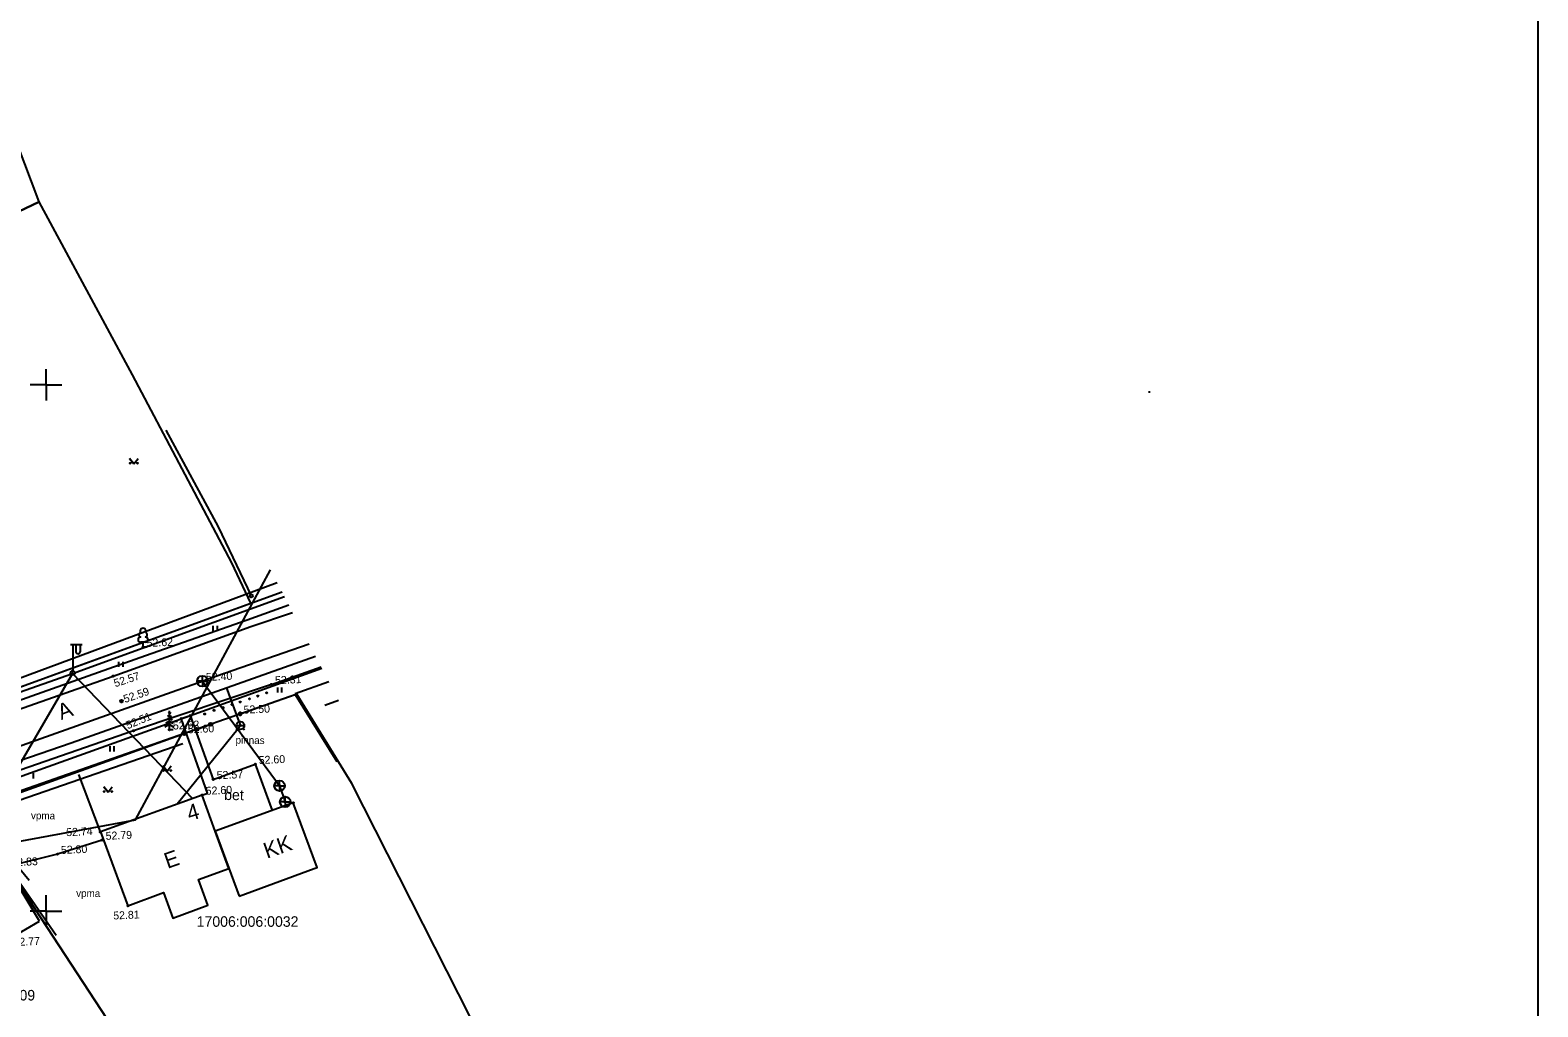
# Model space of a CAD drawing. Extents: x 640815 to 641975, y 6454871 to 6455868.
# Drawn here: x 641648.5 to 641791.7, y 6455190.9 to 6455283.7 of the extents above; entities that cross this region are included whole.
import ezdxf

# ---------------------------------------------------------------- set-up
doc = ezdxf.new("R2010")
doc.units = 0
for name, color, linetype in [('Level 1', 7, 'Continuous'), ('Level 10', 7, 'Continuous'), ('Level 11', 7, 'Continuous'), ('Level 13', 7, 'Continuous'), ('Level 14', 7, 'Continuous'), ('Level 16', 7, 'Continuous'), ('Level 17', 7, 'Continuous'), ('Level 20', 7, 'Continuous'), ('Level 22', 7, 'Continuous'), ('Level 23', 7, 'Continuous'), ('Level 28', 7, 'Continuous'), ('Level 30', 7, 'Continuous'), ('Level 39', 7, 'Continuous'), ('Level 40', 7, 'Continuous'), ('Level 41', 7, 'Continuous'), ('Level 44', 7, 'Continuous'), ('Level 58', 7, 'Continuous'), ('Level 59', 7, 'Continuous'), ('Level 61', 7, 'Continuous'), ('Level 62', 7, 'Continuous'), ('Level 63', 7, 'Continuous')]:
    doc.layers.add(name, color=color, linetype=linetype)

msp = doc.modelspace()

# ---------------------------------------------------------------- linework, layer by layer
at = {"layer": 'Level 1'}
for points in [[(641657.78, 6455200.49), (641661.15, 6455201.75), (641662.05, 6455199.31), (641665.38, 6455200.54), (641664.48, 6455202.98), (641667.37, 6455204.05), (641666.08, 6455207.58), (641664.83, 6455211.02), (641655.17, 6455207.51), (641657.78, 6455200.49)], [(641668.35, 6455201.4), (641675.47, 6455204.03), (641675.76, 6455204.14), (641673.48, 6455210.28), (641666.08, 6455207.58), (641668.35, 6455201.4)], [(641649.37, 6455199.02), (641646.16, 6455204.46), (641643.59, 6455202.94), (641646.8, 6455197.5), (641649.37, 6455199.02)]]:
    msp.add_lwpolyline(points, dxfattribs=at)
at = {"layer": 'Level 10'}
for p, q in [((641664.85, 6455221.84), (641664.35, 6455221.84)), ((641664.85, 6455221.84), (641664.85, 6455222.34)), ((641664.85, 6455221.84), (641665.35, 6455221.84)), ((641664.85, 6455221.84), (641664.85, 6455221.34)), ((641672.18, 6455211.9), (641672.18, 6455212.4)), ((641672.18, 6455211.9), (641671.68, 6455211.9)), ((641672.18, 6455211.9), (641672.68, 6455211.9)), ((641672.18, 6455211.9), (641672.18, 6455211.4)), ((641672.72, 6455210.37), (641672.22, 6455210.37)), ((641672.72, 6455210.37), (641672.72, 6455210.87)), ((641672.72, 6455210.37), (641673.22, 6455210.37)), ((641672.72, 6455210.37), (641672.72, 6455209.87))]:
    msp.add_line(p, q, dxfattribs=at)
for centre in [(641664.85, 6455221.84), (641672.18, 6455211.9), (641672.72, 6455210.37)]:
    msp.add_circle(centre, 0.5, dxfattribs=at)
at = {"layer": 'Level 11'}
for points in [[(641664.85, 6455221.84), (641665.31, 6455222.02), (641674.98, 6455225.38)], [(641634.2, 6455210.9), (641634.65, 6455211.09), (641649.52, 6455216.38), (641664.38, 6455221.67), (641664.85, 6455221.84)], [(641664.85, 6455221.84), (641665.15, 6455221.43), (641671.88, 6455212.31), (641672.18, 6455211.9)], [(641672.18, 6455211.9), (641672.34, 6455211.43), (641672.55, 6455210.85), (641672.72, 6455210.37)]]:
    msp.add_lwpolyline(points, dxfattribs=at)
at = {"layer": 'Level 13'}
for points in [[(641669.1, 6455227.68), (641673.06, 6455229.08)], [(641655.98, 6455223.05), (641659.44, 6455224.27), (641669.1, 6455227.68)], [(641500.46, 6455167.54), (641535.58, 6455179.66), (641571.1, 6455192.45), (641606.85, 6455205.33), (641632.11, 6455214.58), (641655.98, 6455223.05)]]:
    msp.add_lwpolyline(points, dxfattribs=at)
at = {"layer": 'Level 14'}
for points in [[(641606.93, 6455206.5), (641652.53, 6455222.56), (641672.64, 6455229.88)], [(641652.53, 6455222.56), (641645.71, 6455210.86), (641641.04, 6455197.72)], [(641652.53, 6455222.56), (641663.91, 6455210.69)]]:
    msp.add_lwpolyline(points, dxfattribs=at)
at = {"layer": 'Level 16'}
for points in [[(641754.71, 6455249.33), (641754.87, 6455249.32)], [(641622.62, 6455202.04), (641658.49, 6455208.67), (641671.32, 6455232.42)]]:
    msp.add_lwpolyline(points, dxfattribs=at)
at = {"layer": 'Level 17'}
msp.add_lwpolyline([(641622.62, 6455202.04), (641623.97, 6455204.11), (641628.3, 6455205.9), (641634.47, 6455208.13), (641639.74, 6455210.01), (641645.58, 6455212.1), (641653.56, 6455214.94), (641659.83, 6455217.18), (641665.32, 6455219.14), (641676.19, 6455223.07)], dxfattribs=at)
at = {"layer": 'Level 20'}
for p, q in [((641652.34, 6455225.33), (641653.44, 6455225.33)), ((641652.54, 6455225.33), (641652.54, 6455222.83)), ((641652.84, 6455225.33), (641652.84, 6455224.63)), ((641653.24, 6455225.33), (641653.24, 6455224.63))]:
    msp.add_line(p, q, dxfattribs=at)
msp.add_circle((641652.54, 6455222.63), 0.2, dxfattribs=at)
msp.add_arc((641653.04, 6455224.63), 0.2, 179.93931, 0.0607, dxfattribs=at)
at = {"layer": 'Level 22'}
for p, q in [((641668.2, 6455217.36), (641668.06, 6455217.22)), ((641668.08, 6455217.62), (641668.84, 6455217.62)), ((641668.72, 6455217.36), (641668.86, 6455217.22))]:
    msp.add_line(p, q, dxfattribs=at)
msp.add_circle((641668.46, 6455217.62), 0.375, dxfattribs=at)
at = {"layer": 'Level 23'}
for points in [[(641428.38, 6455135.3), (641450.83, 6455143.22), (641473.27, 6455151.16), (641498.82, 6455160.58), (641518.97, 6455168.36), (641546.21, 6455178.82), (641557.2, 6455182.98), (641573.45, 6455189.29), (641591.82, 6455195.48), (641610.2, 6455201.68), (641636.54, 6455210.52), (641652.38, 6455215.99), (641675.59, 6455224.22)], [(641667.1, 6455221.26), (641668.32, 6455218), (641668.46, 6455217.62)], [(641668.46, 6455217.62), (641668.23, 6455217.29), (641662.47, 6455210.16)]]:
    msp.add_lwpolyline(points, dxfattribs=at)
at = {"layer": 'Level 28'}
for points in [[(641661.37, 6455245.7), (641666.36, 6455236.49), (641669.5, 6455229.95)], [(641672.42, 6455230.3), (641652.02, 6455222.87)], [(641652.02, 6455222.87), (641631.68, 6455215.48)], [(641676.86, 6455221.78), (641673.66, 6455220.64)], [(641668.44, 6455218.74), (641673.67, 6455220.58)], [(641673.67, 6455220.58), (641677.63, 6455214.2)], [(641642.73, 6455209.55), (641663.13, 6455216.86)], [(641664.3, 6455217.26), (641665.65, 6455217.74)], [(641642.73, 6455209.55), (641650.95, 6455197.7)], [(641655.33, 6455206.74), (641651.08, 6455205.4), (641646.38, 6455204.24)]]:
    msp.add_lwpolyline(points, dxfattribs=at)
at = {"layer": 'Level 30'}
for points in [[(641669.45, 6455227.02), (641673.42, 6455228.38)], [(641638.08, 6455215.87), (641656.39, 6455222.32), (641669.45, 6455227.02)], [(641671.42, 6455221.53), (641676.12, 6455223.2)], [(641671.42, 6455221.53), (641658.32, 6455217.13), (641639.95, 6455210.76), (641622.73, 6455204.71), (641621.51, 6455203.35), (641621.32, 6455201.41), (641623.79, 6455196.84), (641618.89, 6455194.56), (641615.26, 6455199.8), (641612.69, 6455201), (641593.74, 6455194.82), (641583.77, 6455192.08)], [(641664.83, 6455211.02), (641665.35, 6455211.19), (641662.84, 6455218.29), (641663.69, 6455218.57), (641665.88, 6455212.51), (641669.87, 6455213.95), (641671.47, 6455209.54)]]:
    msp.add_lwpolyline(points, dxfattribs=at)
at = {"layer": 'Level 39'}
for centre in [(641669.5, 6455229.95), (641668.44, 6455218.74), (641663.13, 6455216.86), (641664.3, 6455217.26), (641665.65, 6455217.74)]:
    msp.add_circle(centre, 0.151, dxfattribs=at)
at = {"layer": 'Level 40'}
for points in [[(641586.45, 6455259.28), (641601.67, 6455235.48), (641605.66, 6455237.96), (641625.17, 6455250.04), (641622.7, 6455254.73), (641649.36, 6455267.4), (641643.78, 6455282.08), (641618.94, 6455273.34), (641616.09, 6455277.75)], [(641669.47, 6455229.24), (641667.65, 6455233.08), (641658.23, 6455250.96), (641649.36, 6455267.4), (641622.7, 6455254.73), (641625.17, 6455250.04), (641605.66, 6455237.96), (641601.67, 6455235.48), (641617.99, 6455210.56)], [(641673.81, 6455220.59), (641642.69, 6455209.7), (641659.76, 6455183.68), (641664.3, 6455176.44), (641690.31, 6455189.88), (641679.06, 6455212.13)], [(641642.69, 6455209.7), (641622.94, 6455202.6), (641642.1, 6455172.42), (641659.76, 6455183.68)]]:
    msp.add_lwpolyline(points, close=True, dxfattribs=at)
at = {"layer": 'Level 41'}
for points in [[(641665.89, 6455226.6), (641665.89, 6455227.1)], [(641666.29, 6455226.6), (641666.29, 6455227.1)], [(641656.92, 6455223.19), (641656.92, 6455223.69)], [(641657.32, 6455223.19), (641657.32, 6455223.69)], [(641672.01, 6455220.75), (641672.01, 6455221.25)], [(641672.41, 6455220.75), (641672.41, 6455221.25)], [(641656.08, 6455215.17), (641656.08, 6455215.67)], [(641656.48, 6455215.17), (641656.48, 6455215.67)], [(641648.81, 6455212.59), (641648.81, 6455213.09)], [(641655.17, 6455207.51), (641653.12, 6455212.96)]]:
    msp.add_lwpolyline(points, dxfattribs=at)
at = {"layer": 'Level 44'}
for p, q in [((641657.94, 6455243), (641658.34, 6455242.5)), ((641658.34, 6455242.5), (641657.94, 6455243)), ((641658.34, 6455242.5), (641658.74, 6455243)), ((641658.98, 6455226.05), (641658.98, 6455226.02)), ((641659.46, 6455225.54), (641658.98, 6455225.54)), ((641659.22, 6455225.07), (641659.22, 6455225.54)), ((641659.46, 6455226.05), (641659.46, 6455226.02)), ((641659.6, 6455225.07), (641659.22, 6455225.07)), ((641661.72, 6455218.31), (641661.45, 6455218.16)), ((641661.72, 6455218.58), (641661.53, 6455218.48)), ((641661.72, 6455218.85), (641661.6, 6455218.78)), ((641661.72, 6455217.23), (641661.72, 6455219.03)), ((641661.72, 6455218.85), (641661.84, 6455218.78)), ((641661.72, 6455218.58), (641661.91, 6455218.48)), ((641661.72, 6455218.31), (641661.99, 6455218.16)), ((641661.72, 6455217.72), (641661.29, 6455217.48)), ((641661.72, 6455218.04), (641661.38, 6455217.85)), ((641661.72, 6455218.04), (641662.06, 6455217.85)), ((641661.72, 6455217.72), (641662.15, 6455217.48)), ((641662.08, 6455217.23), (641661.72, 6455217.23)), ((641661.1, 6455213.8), (641661.5, 6455213.3)), ((641661.5, 6455213.3), (641661.1, 6455213.8)), ((641661.5, 6455213.3), (641661.9, 6455213.8)), ((641655.48, 6455211.8), (641655.89, 6455211.3)), ((641655.89, 6455211.3), (641655.49, 6455211.8)), ((641655.89, 6455211.3), (641656.29, 6455211.8))]:
    msp.add_line(p, q, dxfattribs=at)
for points in [[(641631.73, 6455216.29), (641671.94, 6455231.22)], [(641676.48, 6455219.56), (641677.77, 6455220.02)], [(641662.98, 6455215.9), (641643.31, 6455209.07), (641648.4, 6455202.92)]]:
    msp.add_lwpolyline(points, dxfattribs=at)
for centre in [(641657.985, 6455242.545), (641658.695, 6455242.545), (641661.145, 6455213.345), (641661.855, 6455213.345), (641655.535, 6455211.345), (641656.245, 6455211.345)]:
    msp.add_circle(centre, 0.045, dxfattribs=at)
for centre, radius, start, end in [((641659.22, 6455226.59), 0.277, 332.5799, 207.4201), ((641658.983, 6455225.782), 0.237, 90.00001, 270), ((641659.03, 6455226.258), 0.212, 105.2441, 257.07903), ((641659.41, 6455226.258), 0.212, 282.92097, 74.7559), ((641659.458, 6455225.782), 0.237, 270, 89.99999)]:
    msp.add_arc(centre, radius, start, end, dxfattribs=at)
at = {"layer": 'Level 59'}
msp.add_circle((641657.17, 6455219.95), 0.125, dxfattribs=at)
at = {"layer": 'Level 61'}
msp.add_lwpolyline([(641366.04, 6455040.02), (641366.04, 6455449.83), (641791.7, 6455449.82), (641791.69, 6455040.02), (641366.04, 6455040.02)], dxfattribs=at)
at = {"layer": 'Level 62'}
for centre in [(641659.22, 6455225.07), (641652.53, 6455222.56), (641656.39, 6455222.32), (641664.85, 6455221.84), (641671.42, 6455221.53), (641657.17, 6455219.95), (641667.65, 6455219.62), (641668.44, 6455219.86), (641669.33, 6455220.16), (641670.12, 6455220.42), (641670.96, 6455220.73), (641662.84, 6455218.29), (641663.69, 6455218.57), (641665.07, 6455218.72), (641665.96, 6455219.08), (641666.82, 6455219.33), (641668.44, 6455218.74), (641658.32, 6455217.13), (641661.72, 6455217.23), (641663.13, 6455216.86), (641669.87, 6455213.95), (641665.88, 6455212.51), (641664.83, 6455211.02), (641672.18, 6455211.9), (641672.72, 6455210.37), (641673.48, 6455210.28), (641655.17, 6455207.51), (641655.33, 6455206.74), (641651.08, 6455205.4), (641657.78, 6455200.49)]:
    msp.add_circle(centre, 0.0625, dxfattribs=at)
at = {"layer": 'Level 63'}
for points in [[(641650, 6455250), (641650, 6455251.5)], [(641650, 6455250), (641648.5, 6455250)], [(641650, 6455250), (641651.5, 6455250)], [(641650, 6455250), (641650, 6455248.5)], [(641650, 6455200), (641650, 6455201.5)], [(641650, 6455200), (641648.5, 6455200)], [(641650, 6455200), (641651.5, 6455200)], [(641650, 6455200), (641650, 6455198.5)]]:
    msp.add_lwpolyline(points, dxfattribs=at)

# ---------------------------------------------------------------- texts
at = {"layer": 'Level 1'}
for s, height, rotation, p in [('4', 1.5, 16.42426, (641663.63, 6455208.53)), ('KK', 1.4999, 19.38819, (641670.98, 6455204.96)), ('E', 1.5, 19.38819, (641661.54, 6455204))]:
    msp.add_text(s, height=height, rotation=rotation, dxfattribs=at).set_placement(p)
at = {"layer": 'Level 30'}
msp.add_text('A', height=1.5, rotation=20.88111, dxfattribs=at).set_placement((641651.44, 6455218.13))
at = {"layer": 'Level 58'}
for s, p in [('17006:006:0032', (641664.31, 6455198.5)), ('17006:006:0009', (641639.3, 6455191.5))]:
    msp.add_text(s, height=1.00002, dxfattribs=at).set_placement(p)
at = {"layer": 'Level 59'}
for s, rotation, p in [('52.62', 2.56314, (641659.57, 6455225.09)), ('52.57', 17.74533, (641656.58, 6455221.26)), ('52.40', 2.56314, (641665.2, 6455221.86)), ('52.31', 2.56314, (641671.77, 6455221.55)), ('52.59', 18.88808, (641657.5, 6455219.76)), ('52.50', 2.56314, (641668.78, 6455218.75)), ('52.51', 22.74167, (641657.77, 6455217.26)), ('52.62', 2.56314, (641662.07, 6455217.24)), ('52.60', 2.56314, (641663.48, 6455216.88)), ('52.60', 2.56314, (641670.22, 6455213.96)), ('52.57', 2.56314, (641666.23, 6455212.52)), ('52.60', 2.56314, (641665.18, 6455211.04)), ('52.74', 2.56314, (641651.93, 6455207.11)), ('52.79', 2.56314, (641655.68, 6455206.76)), ('52.80', 2.56314, (641651.43, 6455205.42)), ('52.83', 2.56314, (641646.73, 6455204.25)), ('52.81', 2.56314, (641656.4, 6455199.19)), ('52.77', 2.56314, (641646.93, 6455196.67))]:
    msp.add_text(s, height=0.75, rotation=rotation, dxfattribs=at).set_placement(p)
at = {"layer": 'Level 61'}
for s, height, p in [('pinnas', 0.7, (641668, 6455215.9)), ('bet', 1, (641666.92, 6455210.55)), ('vpma', 0.7, (641648.57, 6455208.73)), ('vpma', 0.7, (641652.86, 6455201.35))]:
    msp.add_text(s, height=height, rotation=359.29223, dxfattribs=at).set_placement(p)

doc.saveas('drawing.dxf')
